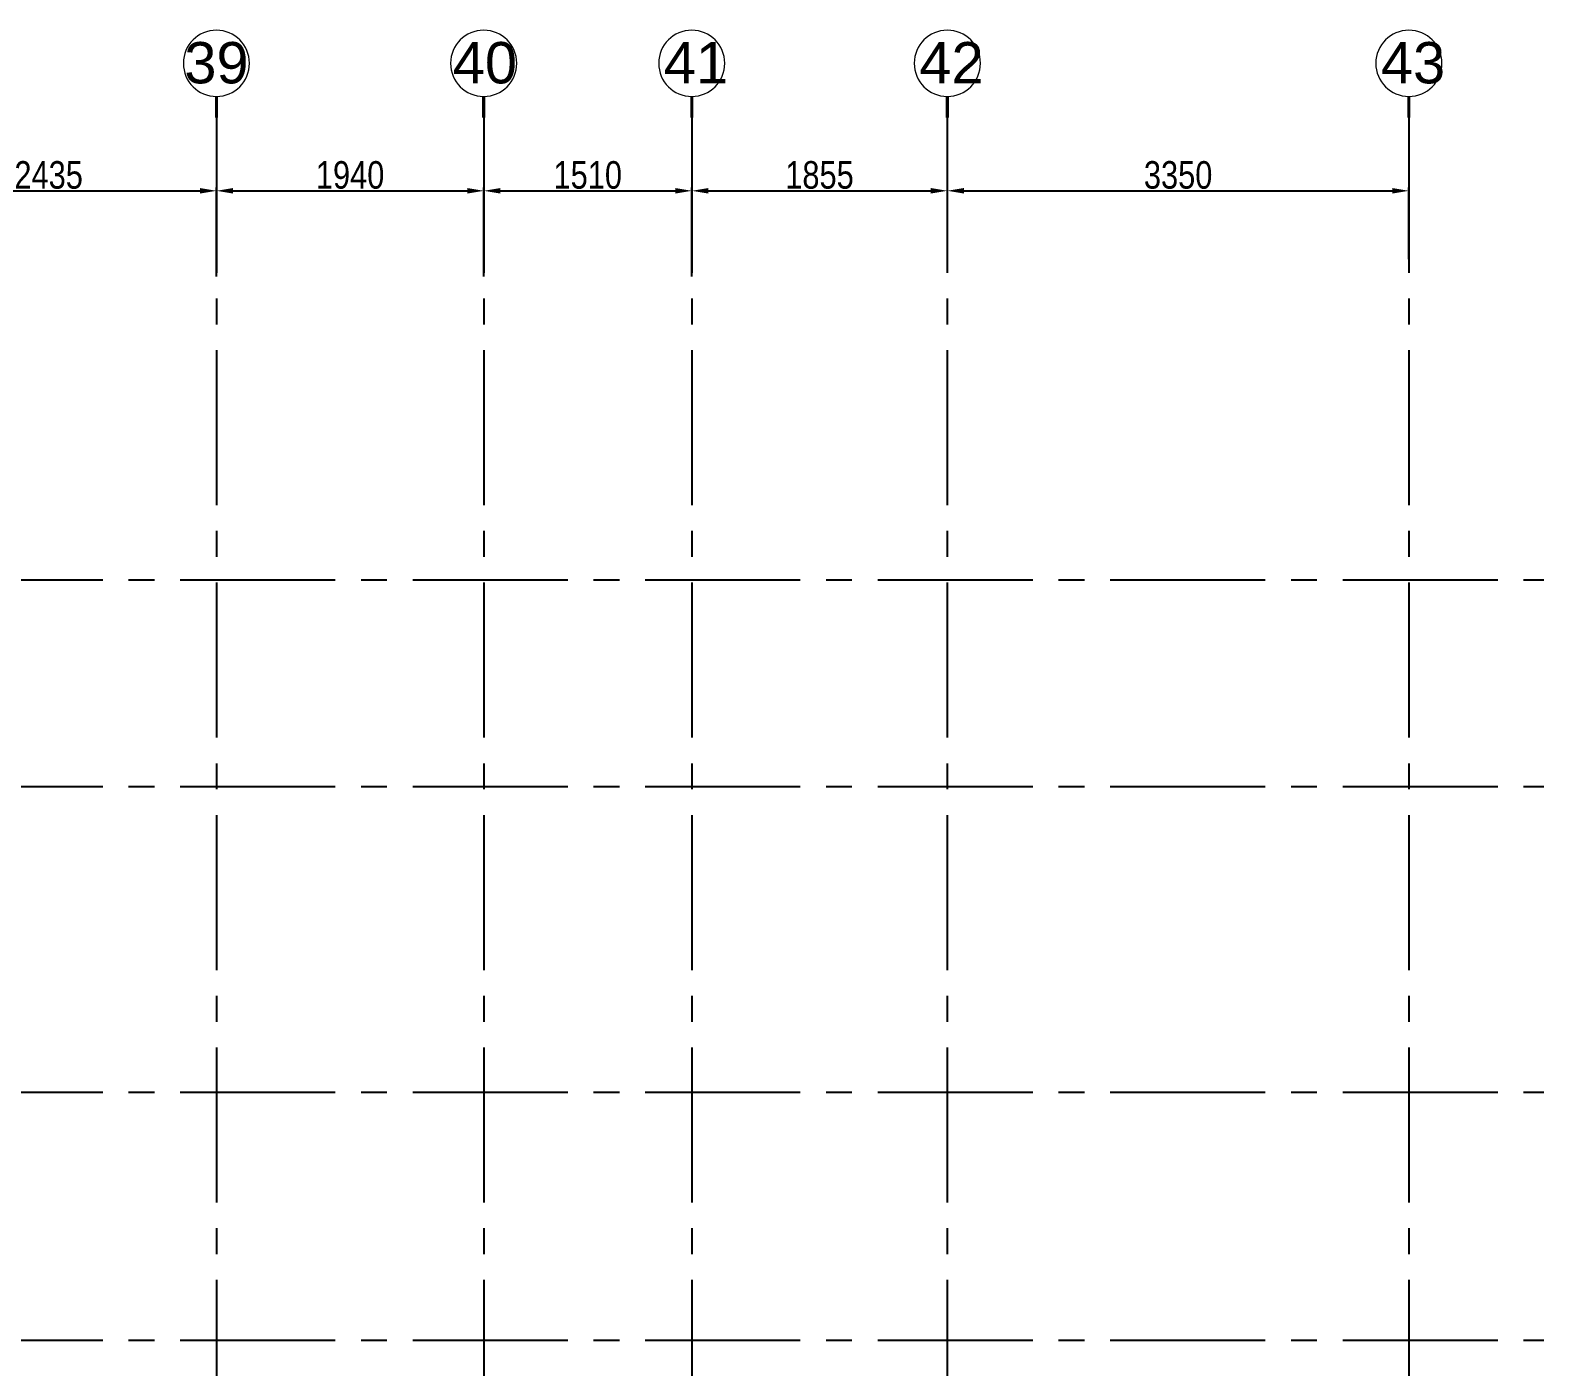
# Model space of a CAD drawing. Header units: millimetres. Extents: x 1123469 to 1883119, y -126924 to 196924.
# Drawn here: x 1431980 to 1442964, y -8302 to 1401 of the extents above; entities that cross this region are included whole.
import ezdxf
from ezdxf.enums import TextEntityAlignment as Align

# ---------------------------------------------------------------- set-up
doc = ezdxf.new("R2010")
doc.units = ezdxf.units.MM
doc.header["$LTSCALE"] = 500
doc.header["$MEASUREMENT"] = 0
doc.header["$PDMODE"] = 34
doc.linetypes.add('Site$0$CENTER2', pattern=[1.125, 0.75, -0.125, 0.125, -0.125])
doc.layers.get('Defpoints').update_dxf_attribs({"lineweight": 0})
for name, color, linetype in [('GLASS', 5, 'Continuous'), ('GRID', 7, 'Continuous'), ('GRID DIM', 7, 'Continuous')]:
    doc.layers.add(name, color=color, linetype=linetype)
doc.layers.add('GRID NO.', color=7, linetype='Continuous', lineweight=20)
doc.styles.add('D50', font='arial.ttf', dxfattribs={"width": 0.8})
doc.dimstyles.new('INNER DIM', dxfattribs={"dimtxt": 200, "dimasz": 120, "dimexe": 25, "dimexo": 25, "dimgap": 12, "dimtad": 1, "dimdec": 0, "dimrnd": 5, "dimzin": 0, "dimdsep": 46, "dimtxsty": 'D50', "dimcen": 0.09, "dimdle": 25, "dimclrt": 6, "dimadec": 0, "dimazin": 0, "dimtfac": 1, "dimtdec": 0, "dimtofl": 0, "dimtmove": 1, "dimatfit": 3, "dimfxl": 75, "dimtolj": 1, "dimtzin": 0, "dimarcsym": 0})

# ---------------------------------------------------------------- blocks, each defined once
blk = doc.blocks.new('GRID MARK')
at = {"layer": 'GRID NO.', "const_width": 50}
blk.add_lwpolyline([(0, -541), (0, -891)], dxfattribs=at)
at = {"layer": 'GRID NO.'}
blk.add_circle((0, 0), 541, dxfattribs=at)
at = {"layer": 'GRID NO.', "style": 'D50', "width": 0.8}
blk.add_attdef('Y1', text='', height=500, dxfattribs=at).set_placement((-33, -267), align=Align.CENTER)
blk = doc.blocks.new('*D44')
at = {"layer": 'Defpoints', "color": 0, "linetype": 'Continuous', "transparency": 16777216}
for p in [(1433331, 258393), (1430896, 257747), (1433331, 257747)]:
    blk.add_point(p, dxfattribs=at)
at = {"layer": 'GRID DIM', "color": 0, "linetype": 'Continuous', "lineweight": -2, "transparency": 16777216}
for p, q in [((1430896, 257772), (1430896, 258418)), ((1433331, 257772), (1433331, 258418))]:
    blk.add_line(p, q, dxfattribs=at)
at = {"layer": 'GRID DIM', "linetype": 'Continuous', "lineweight": -2, "transparency": 16777216}
blk.add_line((1431016, 258393), (1433211, 258393), dxfattribs=at)
at = {"layer": 'GRID DIM', "linetype": 'Continuous', "transparency": 16777216}
for points in [[(1431016, 258413), (1431016, 258373), (1430896, 258393)], [(1433211, 258413), (1433211, 258373), (1433331, 258393)]]:
    blk.add_solid(points, dxfattribs=at)
at = {"layer": 'GRID DIM', "linetype": 'Continuous', "transparency": 16777216, "insert": (1432113, 258507), "char_height": 200, "attachment_point": 5, "style": 'D50'}
blk.add_mtext('\\A1;2435', dxfattribs=at)
blk = doc.blocks.new('*D45')
at = {"layer": 'Defpoints', "color": 0, "linetype": 'Continuous', "transparency": 16777216}
for p in [(1435271, 258393), (1433331, 257747), (1435271, 257747)]:
    blk.add_point(p, dxfattribs=at)
at = {"layer": 'GRID DIM', "color": 0, "linetype": 'Continuous', "lineweight": -2, "transparency": 16777216}
for p, q in [((1433331, 257772), (1433331, 258418)), ((1435271, 257772), (1435271, 258418))]:
    blk.add_line(p, q, dxfattribs=at)
at = {"layer": 'GRID DIM', "linetype": 'Continuous', "lineweight": -2, "transparency": 16777216}
blk.add_line((1433451, 258393), (1435151, 258393), dxfattribs=at)
at = {"layer": 'GRID DIM', "linetype": 'Continuous', "transparency": 16777216}
for points in [[(1433451, 258413), (1433451, 258373), (1433331, 258393)], [(1435151, 258413), (1435151, 258373), (1435271, 258393)]]:
    blk.add_solid(points, dxfattribs=at)
at = {"layer": 'GRID DIM', "linetype": 'Continuous', "transparency": 16777216, "insert": (1434301, 258507), "char_height": 200, "attachment_point": 5, "style": 'D50'}
blk.add_mtext('\\A1;1940', dxfattribs=at)
blk = doc.blocks.new('*D46')
at = {"layer": 'Defpoints', "color": 0, "linetype": 'Continuous', "transparency": 16777216}
for p in [(1436781, 258393), (1435271, 257747), (1436781, 257747)]:
    blk.add_point(p, dxfattribs=at)
at = {"layer": 'GRID DIM', "color": 0, "linetype": 'Continuous', "lineweight": -2, "transparency": 16777216}
for p, q in [((1435271, 257772), (1435271, 258418)), ((1436781, 257772), (1436781, 258418))]:
    blk.add_line(p, q, dxfattribs=at)
at = {"layer": 'GRID DIM', "linetype": 'Continuous', "lineweight": -2, "transparency": 16777216}
blk.add_line((1435391, 258393), (1436661, 258393), dxfattribs=at)
at = {"layer": 'GRID DIM', "linetype": 'Continuous', "transparency": 16777216}
for points in [[(1435391, 258413), (1435391, 258373), (1435271, 258393)], [(1436661, 258413), (1436661, 258373), (1436781, 258393)]]:
    blk.add_solid(points, dxfattribs=at)
at = {"layer": 'GRID DIM', "linetype": 'Continuous', "transparency": 16777216, "insert": (1436026, 258507), "char_height": 200, "attachment_point": 5, "style": 'D50'}
blk.add_mtext('\\A1;1510', dxfattribs=at)
blk = doc.blocks.new('*D47')
at = {"layer": 'Defpoints', "color": 0, "linetype": 'Continuous', "transparency": 16777216}
for p in [(1438636, 258393), (1438636, 257872), (1436781, 257747)]:
    blk.add_point(p, dxfattribs=at)
at = {"layer": 'GRID DIM', "color": 0, "linetype": 'Continuous', "lineweight": -2, "transparency": 16777216}
for p, q in [((1436781, 257772), (1436781, 258418)), ((1438636, 257897), (1438636, 258418))]:
    blk.add_line(p, q, dxfattribs=at)
at = {"layer": 'GRID DIM', "linetype": 'Continuous', "lineweight": -2, "transparency": 16777216}
blk.add_line((1436901, 258393), (1438516, 258393), dxfattribs=at)
at = {"layer": 'GRID DIM', "linetype": 'Continuous', "transparency": 16777216}
for points in [[(1436901, 258413), (1436901, 258373), (1436781, 258393)], [(1438516, 258413), (1438516, 258373), (1438636, 258393)]]:
    blk.add_solid(points, dxfattribs=at)
at = {"layer": 'GRID DIM', "linetype": 'Continuous', "transparency": 16777216, "insert": (1437708, 258507), "char_height": 200, "attachment_point": 5, "style": 'D50'}
blk.add_mtext('\\A1;1855', dxfattribs=at)
blk = doc.blocks.new('*D48')
at = {"layer": 'Defpoints', "color": 0, "linetype": 'Continuous', "transparency": 16777216}
for p in [(1441986, 258393), (1438636, 257872), (1441986, 257872)]:
    blk.add_point(p, dxfattribs=at)
at = {"layer": 'GRID DIM', "color": 0, "linetype": 'Continuous', "lineweight": -2, "transparency": 16777216}
for p, q in [((1438636, 257897), (1438636, 258418)), ((1441986, 257897), (1441986, 258418))]:
    blk.add_line(p, q, dxfattribs=at)
at = {"layer": 'GRID DIM', "linetype": 'Continuous', "lineweight": -2, "transparency": 16777216}
blk.add_line((1438756, 258393), (1441866, 258393), dxfattribs=at)
at = {"layer": 'GRID DIM', "linetype": 'Continuous', "transparency": 16777216}
for points in [[(1438756, 258413), (1438756, 258373), (1438636, 258393)], [(1441866, 258413), (1441866, 258373), (1441986, 258393)]]:
    blk.add_solid(points, dxfattribs=at)
at = {"layer": 'GRID DIM', "linetype": 'Continuous', "transparency": 16777216, "insert": (1440311, 258507), "char_height": 200, "attachment_point": 5, "style": 'D50'}
blk.add_mtext('\\A1;3350', dxfattribs=at)
blk = doc.blocks.new('EEE')
at = {"layer": 'GRID', "color": 16, "linetype": 'Site$0$CENTER2', "ltscale": 3}
for points in [[(1433330.6, 258923.2), (1433330.6, 223711.9)], [(1435270.6, 258923.2), (1435270.6, 223711.9)], [(1436780.6, 258923.2), (1436780.6, 223711.9)], [(1438635.6, 258923.2), (1438635.6, 223711.9)], [(1441985.6, 258923.2), (1441985.6, 223711.9)], [(1363880.9, 255568.6), (1442964.5, 255568.6)], [(1363880.9, 254068.6), (1442964.5, 254068.6)], [(1363880.9, 251848.8), (1442964.5, 251848.8)], [(1363880.9, 250048.6), (1442964.5, 250048.6)]]:
    blk.add_lwpolyline(points, dxfattribs=at)
at = {"layer": 'GRID NO.'}
ref = blk.add_blockref('GRID MARK', (1433330.6, 259318.5), dxfattribs=dict(at, xscale=-0.4435200000032785, yscale=0.4435200000032785, zscale=0.4435200000032785))
ref.add_attrib('Y1', '39', dxfattribs={"height": 300, "style": 'D50'}).set_placement((1433331, 259172.9), align=Align.CENTER)
ref = blk.add_blockref('GRID MARK', (1435270.6, 259318.5), dxfattribs=dict(at, xscale=-0.4435200000032785, yscale=0.4435200000032785, zscale=0.4435200000032785))
ref.add_attrib('Y1', '40', dxfattribs={"height": 300, "style": 'D50'}).set_placement((1435279.4, 259172.9), align=Align.CENTER)
ref = blk.add_blockref('GRID MARK', (1436780.6, 259318.5), dxfattribs=dict(at, xscale=-0.4435200000032785, yscale=0.4435200000032785, zscale=0.4435200000032785))
ref.add_attrib('Y1', '41', dxfattribs={"height": 300, "style": 'D50'}).set_placement((1436810.9, 259172.9), align=Align.CENTER)
ref = blk.add_blockref('GRID MARK', (1438635.6, 259318.5), dxfattribs=dict(at, xscale=-0.4435200000032785, yscale=0.4435200000032785, zscale=0.4435200000032785))
ref.add_attrib('Y1', '42', dxfattribs={"height": 300, "style": 'D50'}).set_placement((1438665.9, 259172.9), align=Align.CENTER)
ref = blk.add_blockref('GRID MARK', (1441985.6, 259318.5), dxfattribs=dict(at, xscale=-0.4435200000032785, yscale=0.4435200000032785, zscale=0.4435200000032785))
ref.add_attrib('Y1', '43', dxfattribs={"height": 300, "style": 'D50'}).set_placement((1442015.9, 259172.9), align=Align.CENTER)
at = {"layer": 'GRID DIM', "color": 0, "linetype": 'Continuous'}
for base, p1, p2, picture, middle in [((1433330.6, 258393.3), (1430895.6, 257747.4), (1433330.6, 257747.4), '*D44', (1432113.1, 258507.5)), ((1435270.6, 258393.3), (1433330.6, 257747.4), (1435270.6, 257747.4), '*D45', (1434300.6, 258507.4)), ((1436780.6, 258393.3), (1435270.6, 257747.4), (1436780.6, 257747.4), '*D46', (1436025.6, 258507.4)), ((1438635.6, 258393.3), (1436780.6, 257747.4), (1438635.6, 257871.6), '*D47', (1437708.1, 258507.4)), ((1441985.6, 258393.3), (1438635.6, 257871.6), (1441985.6, 257871.6), '*D48', (1440310.6, 258507.5))]:
    dim = blk.add_linear_dim(base=base, p1=p1, p2=p2, dimstyle='INNER DIM', override={"dimclrd": 256, "dimclrt": 256}, dxfattribs=at)
    dim.commit()
    dim.dimension.update_dxf_attribs({"geometry": picture, "text_midpoint": middle})

msp = doc.modelspace()

# ---------------------------------------------------------------- block references
at = {"layer": 'GLASS', "color": 4}
msp.add_blockref('EEE', (0, -258157.5), dxfattribs=at)

doc.saveas('drawing.dxf')
